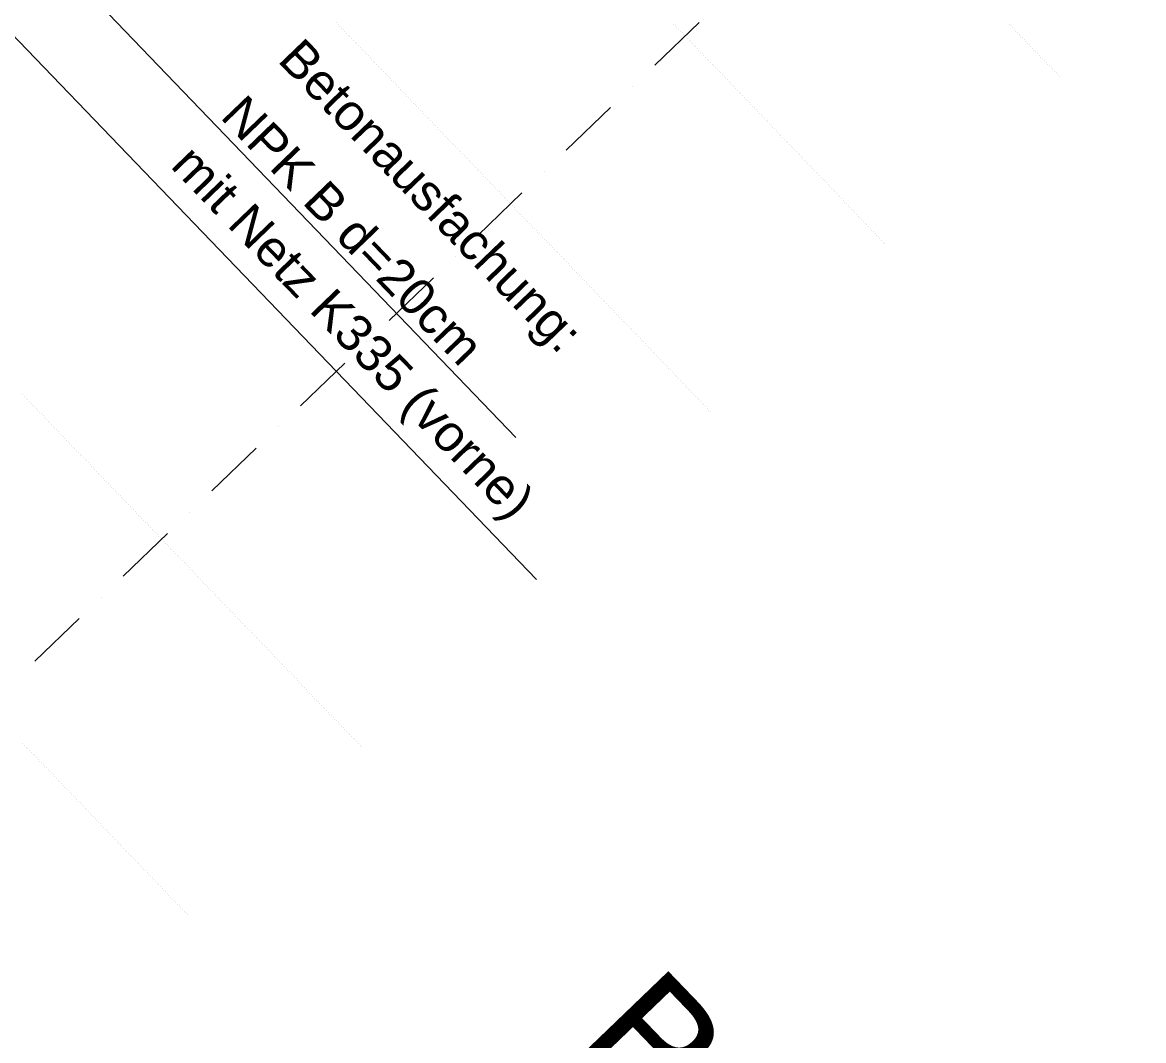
# Model space of a CAD drawing. Header units: metres. Extents: x 2687650.8 to 2687727.1, y 1234407.3 to 1234484.3.
# Drawn here: x 2687704.517 to 2687709.151, y 1234446.544 to 1234450.753 of the extents above; entities that cross this region are included whole.
import ezdxf

# ---------------------------------------------------------------- set-up
doc = ezdxf.new("R2010")
doc.units = ezdxf.units.M
doc.layers.add('PDF__Parzellengrenze', color=7, linetype='Continuous', true_color=0x7f7f7f)
for name, color, linetype in [('PDF_Ebene 2', 7, 'Continuous'), ('PDF_Text', 7, 'Continuous'), ('PDF_TITELBL_1', 7, 'Continuous')]:
    doc.layers.add(name, color=color, linetype=linetype)
doc.styles.add('PDF Arial', font='arial.ttf')

# ---------------------------------------------------------------- blocks, each defined once
blk = doc.blocks.new('A$C1c84ec86')
at = {"layer": 'PDF__Parzellengrenze', "lineweight": 18}
for points in [[(4108.31, 3868.91), (4108.31, 3894.31)], [(4108.31, 3856.21), (4108.31, 3856.21)], [(4108.31, 3818.11), (4108.31, 3843.51)], [(4108.31, 3805.41), (4108.31, 3805.41)], [(4108.31, 3767.31), (4108.31, 3792.71)], [(4108.31, 3754.61), (4108.31, 3754.61)], [(4108.31, 3716.51), (4108.31, 3741.91)], [(4108.31, 3703.81), (4108.31, 3703.81)], [(4108.31, 3665.71), (4108.31, 3691.11)], [(4108.31, 3653.01), (4108.31, 3653.01)], [(4108.31, 3614.91), (4108.31, 3640.31)], [(4108.31, 3602.21), (4108.31, 3602.21)], [(4108.31, 3564.11), (4108.31, 3589.51)], [(4108.31, 3551.41), (4108.31, 3551.41)], [(4108.31, 3513.31), (4108.31, 3538.71)]]:
    blk.add_lwpolyline(points, dxfattribs=at)
at = {"layer": 'PDF_Ebene 2', "lineweight": 20}
for points in [[(4197.64, 3986.18), (4197.64, 3986.18)], [(4198.48, 3986.18), (4198.48, 3986.18)], [(4199.54, 3986.18), (4199.54, 3986.18)], [(4200.6, 3986.18), (4200.6, 3986.18)], [(4201.66, 3986.18), (4201.66, 3986.18)], [(4202.5, 3986.18), (4202.5, 3986.18)], [(4203.56, 3986.18), (4203.56, 3986.18)], [(4204.62, 3986.18), (4204.62, 3986.18)], [(4205.47, 3986.18), (4205.47, 3986.18)], [(4206.53, 3986.18), (4206.53, 3986.18)], [(4207.58, 3986.18), (4207.58, 3986.18)], [(4208.64, 3986.18), (4208.64, 3986.18)], [(4209.49, 3986.18), (4209.49, 3986.18)], [(4210.55, 3986.18), (4210.55, 3986.18)], [(4211.61, 3986.18), (4211.61, 3986.18)], [(4212.45, 3986.18), (4212.45, 3986.18)], [(4213.51, 3986.18), (4213.51, 3986.18)], [(4214.57, 3986.18), (4214.57, 3986.18)], [(4215.63, 3986.18), (4215.63, 3986.18)], [(4216.47, 3986.18), (4216.47, 3986.18)], [(4217.53, 3986.18), (4217.53, 3986.18)], [(4218.59, 3986.18), (4218.59, 3986.18)], [(4219.65, 3986.18), (4219.65, 3986.18)], [(4220.5, 3986.18), (4220.5, 3986.18)], [(4221.55, 3986.18), (4221.55, 3986.18)], [(4222.61, 3986.18), (4222.61, 3986.18)], [(4223.46, 3986.18), (4223.46, 3986.18)], [(4224.52, 3986.18), (4224.52, 3986.18)], [(4225.58, 3986.18), (4225.58, 3986.18)], [(4226.63, 3986.18), (4226.63, 3986.18)], [(4227.48, 3986.18), (4227.48, 3986.18)], [(4101.54, 3886.27), (4101.54, 3886.27)], [(4102.6, 3886.27), (4102.6, 3886.27)], [(4103.44, 3886.27), (4103.44, 3886.27)], [(4104.5, 3886.27), (4104.5, 3886.27)], [(4105.56, 3886.27), (4105.56, 3886.27)], [(4106.62, 3886.27), (4106.62, 3886.27)], [(4107.46, 3886.27), (4107.46, 3886.27)], [(4108.52, 3886.27), (4108.52, 3886.27)], [(4109.58, 3886.27), (4109.58, 3886.27)], [(4110.64, 3886.27), (4110.64, 3886.27)], [(4111.49, 3886.27), (4111.49, 3886.27)], [(4112.54, 3886.27), (4112.54, 3886.27)], [(4113.6, 3886.27), (4113.6, 3886.27)], [(4114.45, 3886.27), (4114.45, 3886.27)], [(4115.51, 3886.27), (4115.51, 3886.27)], [(4116.57, 3886.27), (4116.57, 3886.27)], [(4117.62, 3886.27), (4117.62, 3886.27)], [(4118.47, 3886.27), (4118.47, 3886.27)], [(4119.53, 3886.27), (4119.53, 3886.27)], [(4120.59, 3886.27), (4120.59, 3886.27)], [(4121.65, 3886.27), (4121.65, 3886.27)], [(4122.49, 3886.27), (4122.49, 3886.27)], [(4123.55, 3886.27), (4123.55, 3886.27)], [(4124.61, 3886.27), (4124.61, 3886.27)], [(4125.46, 3886.27), (4125.46, 3886.27)], [(4126.51, 3886.27), (4126.51, 3886.27)], [(4127.57, 3886.27), (4127.57, 3886.27)], [(4128.63, 3886.27), (4128.63, 3886.27)], [(4129.48, 3886.27), (4129.48, 3886.27)], [(4130.54, 3886.27), (4130.54, 3886.27)], [(4131.59, 3886.27), (4131.59, 3886.27)], [(4132.44, 3886.27), (4132.44, 3886.27)], [(4133.5, 3886.27), (4133.5, 3886.27)], [(4134.56, 3886.27), (4134.56, 3886.27)], [(4135.62, 3886.27), (4135.62, 3886.27)], [(4136.46, 3886.27), (4136.46, 3886.27)], [(4137.52, 3886.27), (4137.52, 3886.27)], [(4138.58, 3886.27), (4138.58, 3886.27)], [(4139.64, 3886.27), (4139.64, 3886.27)], [(4140.48, 3886.27), (4140.48, 3886.27)], [(4141.54, 3886.27), (4141.54, 3886.27)], [(4142.6, 3886.27), (4142.6, 3886.27)], [(4143.45, 3886.27), (4143.45, 3886.27)], [(4144.51, 3886.27), (4144.51, 3886.27)], [(4145.56, 3886.27), (4145.56, 3886.27)], [(4146.62, 3886.27), (4146.62, 3886.27)], [(4147.47, 3886.27), (4147.47, 3886.27)], [(4148.53, 3886.27), (4148.53, 3886.27)], [(4149.59, 3886.27), (4149.59, 3886.27)], [(4150.64, 3886.27), (4150.64, 3886.27)], [(4151.49, 3886.27), (4151.49, 3886.27)], [(4152.55, 3886.27), (4152.55, 3886.27)], [(4153.61, 3886.27), (4153.61, 3886.27)], [(4154.45, 3886.27), (4154.45, 3886.27)], [(4155.51, 3886.27), (4155.51, 3886.27)], [(4156.57, 3886.27), (4156.57, 3886.27)], [(4157.63, 3886.27), (4157.63, 3886.27)], [(4158.48, 3886.27), (4158.48, 3886.27)], [(4159.54, 3886.27), (4159.54, 3886.27)], [(4160.59, 3886.27), (4160.59, 3886.27)], [(4161.65, 3886.27), (4161.65, 3886.27)], [(4162.5, 3886.27), (4162.5, 3886.27)], [(4163.56, 3886.27), (4163.56, 3886.27)], [(4164.62, 3886.27), (4164.62, 3886.27)], [(4165.46, 3886.27), (4165.46, 3886.27)], [(4166.52, 3886.27), (4166.52, 3886.27)], [(4167.58, 3886.27), (4167.58, 3886.27)], [(4168.64, 3886.27), (4168.64, 3886.27)], [(4169.48, 3886.27), (4169.48, 3886.27)], [(4170.54, 3886.27), (4170.54, 3886.27)], [(4171.6, 3886.27), (4171.6, 3886.27)], [(4172.45, 3886.27), (4172.45, 3886.27)], [(4173.51, 3886.27), (4173.51, 3886.27)], [(4174.56, 3886.27), (4174.56, 3886.27)], [(4175.62, 3886.27), (4175.62, 3886.27)], [(4176.47, 3886.27), (4176.47, 3886.27)], [(4177.53, 3886.27), (4177.53, 3886.27)], [(4178.59, 3886.27), (4178.59, 3886.27)], [(4179.64, 3886.27), (4179.64, 3886.27)], [(4180.49, 3886.27), (4180.49, 3886.27)], [(4181.55, 3886.27), (4181.55, 3886.27)], [(4182.61, 3886.27), (4182.61, 3886.27)], [(4183.45, 3886.27), (4183.45, 3886.27)], [(4184.51, 3886.27), (4184.51, 3886.27)], [(4185.57, 3886.27), (4185.57, 3886.27)], [(4186.63, 3886.27), (4186.63, 3886.27)], [(4187.48, 3886.27), (4187.48, 3886.27)], [(4188.53, 3886.27), (4188.53, 3886.27)], [(4189.59, 3886.27), (4189.59, 3886.27)], [(4190.65, 3886.27), (4190.65, 3886.27)], [(4191.5, 3886.27), (4191.5, 3886.27)], [(4192.56, 3886.27), (4192.56, 3886.27)], [(4193.61, 3886.27), (4193.61, 3886.27)], [(4194.46, 3886.27), (4194.46, 3886.27)], [(4195.52, 3886.27), (4195.52, 3886.27)], [(4196.58, 3886.27), (4196.58, 3886.27)], [(4197.64, 3886.27), (4197.64, 3886.27)], [(4198.48, 3886.27), (4198.48, 3886.27)], [(4199.54, 3886.27), (4199.54, 3886.27)], [(4200.6, 3886.27), (4200.6, 3886.27)], [(4201.66, 3886.27), (4201.66, 3886.27)], [(4202.5, 3886.27), (4202.5, 3886.27)], [(4203.56, 3886.27), (4203.56, 3886.27)], [(4204.62, 3886.27), (4204.62, 3886.27)], [(4205.47, 3886.27), (4205.47, 3886.27)], [(4206.53, 3886.27), (4206.53, 3886.27)], [(4207.58, 3886.27), (4207.58, 3886.27)], [(4208.64, 3886.27), (4208.64, 3886.27)], [(4209.49, 3886.27), (4209.49, 3886.27)], [(4210.55, 3886.27), (4210.55, 3886.27)], [(4211.61, 3886.27), (4211.61, 3886.27)], [(4212.45, 3886.27), (4212.45, 3886.27)], [(4213.51, 3886.27), (4213.51, 3886.27)], [(4214.57, 3886.27), (4214.57, 3886.27)], [(4215.63, 3886.27), (4215.63, 3886.27)], [(4216.47, 3886.27), (4216.47, 3886.27)], [(4217.53, 3886.27), (4217.53, 3886.27)], [(4218.59, 3886.27), (4218.59, 3886.27)], [(4219.65, 3886.27), (4219.65, 3886.27)], [(4220.5, 3886.27), (4220.5, 3886.27)], [(4221.55, 3886.27), (4221.55, 3886.27)], [(4222.61, 3886.27), (4222.61, 3886.27)], [(4223.46, 3886.27), (4223.46, 3886.27)], [(4224.52, 3886.27), (4224.52, 3886.27)], [(4225.58, 3886.27), (4225.58, 3886.27)], [(4226.63, 3886.27), (4226.63, 3886.27)], [(4227.48, 3886.27), (4227.48, 3886.27)], [(4004.59, 3786.15), (4004.59, 3786.15)], [(4005.44, 3786.15), (4005.44, 3786.15)], [(4006.5, 3786.15), (4006.5, 3786.15)], [(4007.56, 3786.15), (4007.56, 3786.15)], [(4008.61, 3786.15), (4008.61, 3786.15)], [(4009.46, 3786.15), (4009.46, 3786.15)], [(4010.52, 3786.15), (4010.52, 3786.15)], [(4011.58, 3786.15), (4011.58, 3786.15)], [(4012.42, 3786.15), (4012.42, 3786.15)], [(4013.48, 3786.15), (4013.48, 3786.15)], [(4014.54, 3786.15), (4014.54, 3786.15)], [(4015.6, 3786.15), (4015.6, 3786.15)], [(4016.45, 3786.15), (4016.45, 3786.15)], [(4017.5, 3786.15), (4017.5, 3786.15)], [(4018.56, 3786.15), (4018.56, 3786.15)], [(4019.62, 3786.15), (4019.62, 3786.15)], [(4020.47, 3786.15), (4020.47, 3786.15)], [(4021.53, 3786.15), (4021.53, 3786.15)], [(4022.58, 3786.15), (4022.58, 3786.15)], [(4023.43, 3786.15), (4023.43, 3786.15)], [(4024.49, 3786.15), (4024.49, 3786.15)], [(4025.55, 3786.15), (4025.55, 3786.15)], [(4026.61, 3786.15), (4026.61, 3786.15)], [(4027.45, 3786.15), (4027.45, 3786.15)], [(4028.51, 3786.15), (4028.51, 3786.15)], [(4029.57, 3786.15), (4029.57, 3786.15)], [(4030.63, 3786.15), (4030.63, 3786.15)], [(4031.47, 3786.15), (4031.47, 3786.15)], [(4032.53, 3786.15), (4032.53, 3786.15)], [(4033.59, 3786.15), (4033.59, 3786.15)], [(4034.44, 3786.15), (4034.44, 3786.15)], [(4035.5, 3786.15), (4035.5, 3786.15)], [(4036.55, 3786.15), (4036.55, 3786.15)], [(4037.61, 3786.15), (4037.61, 3786.15)], [(4038.46, 3786.15), (4038.46, 3786.15)], [(4039.52, 3786.15), (4039.52, 3786.15)], [(4040.58, 3786.15), (4040.58, 3786.15)], [(4041.63, 3786.15), (4041.63, 3786.15)], [(4042.48, 3786.15), (4042.48, 3786.15)], [(4043.54, 3786.15), (4043.54, 3786.15)], [(4044.6, 3786.15), (4044.6, 3786.15)], [(4045.44, 3786.15), (4045.44, 3786.15)], [(4046.5, 3786.15), (4046.5, 3786.15)], [(4047.56, 3786.15), (4047.56, 3786.15)], [(4048.62, 3786.15), (4048.62, 3786.15)], [(4049.47, 3786.15), (4049.47, 3786.15)], [(4050.52, 3786.15), (4050.52, 3786.15)], [(4051.58, 3786.15), (4051.58, 3786.15)], [(4052.43, 3786.15), (4052.43, 3786.15)], [(4053.49, 3786.15), (4053.49, 3786.15)], [(4054.55, 3786.15), (4054.55, 3786.15)], [(4055.6, 3786.15), (4055.6, 3786.15)], [(4056.45, 3786.15), (4056.45, 3786.15)], [(4057.51, 3786.15), (4057.51, 3786.15)], [(4058.57, 3786.15), (4058.57, 3786.15)], [(4059.63, 3786.15), (4059.63, 3786.15)], [(4060.47, 3786.15), (4060.47, 3786.15)], [(4061.53, 3786.15), (4061.53, 3786.15)], [(4062.59, 3786.15), (4062.59, 3786.15)], [(4063.44, 3786.15), (4063.44, 3786.15)], [(4064.5, 3786.15), (4064.5, 3786.15)], [(4065.55, 3786.15), (4065.55, 3786.15)], [(4066.61, 3786.15), (4066.61, 3786.15)], [(4067.46, 3786.15), (4067.46, 3786.15)], [(4068.52, 3786.15), (4068.52, 3786.15)], [(4069.58, 3786.15), (4069.58, 3786.15)], [(4070.63, 3786.15), (4070.63, 3786.15)], [(4071.48, 3786.15), (4071.48, 3786.15)], [(4072.54, 3786.15), (4072.54, 3786.15)], [(4073.6, 3786.15), (4073.6, 3786.15)], [(4074.44, 3786.15), (4074.44, 3786.15)], [(4075.5, 3786.15), (4075.5, 3786.15)], [(4076.56, 3786.15), (4076.56, 3786.15)], [(4077.62, 3786.15), (4077.62, 3786.15)], [(4078.47, 3786.15), (4078.47, 3786.15)], [(4079.52, 3786.15), (4079.52, 3786.15)], [(4080.58, 3786.15), (4080.58, 3786.15)], [(4081.64, 3786.15), (4081.64, 3786.15)], [(4082.49, 3786.15), (4082.49, 3786.15)], [(4083.55, 3786.15), (4083.55, 3786.15)], [(4084.6, 3786.15), (4084.6, 3786.15)], [(4085.45, 3786.15), (4085.45, 3786.15)], [(4086.51, 3786.15), (4086.51, 3786.15)], [(4087.57, 3786.15), (4087.57, 3786.15)], [(4088.63, 3786.15), (4088.63, 3786.15)], [(4089.47, 3786.15), (4089.47, 3786.15)], [(4090.53, 3786.15), (4090.53, 3786.15)], [(4091.59, 3786.15), (4091.59, 3786.15)], [(4092.44, 3786.15), (4092.44, 3786.15)], [(4093.49, 3786.15), (4093.49, 3786.15)], [(4094.55, 3786.15), (4094.55, 3786.15)], [(4095.61, 3786.15), (4095.61, 3786.15)], [(4096.46, 3786.15), (4096.46, 3786.15)], [(4097.52, 3786.15), (4097.52, 3786.15)], [(4098.57, 3786.15), (4098.57, 3786.15)], [(4099.63, 3786.15), (4099.63, 3786.15)], [(4100.48, 3786.15), (4100.48, 3786.15)], [(4101.54, 3786.15), (4101.54, 3786.15)], [(4102.6, 3786.15), (4102.6, 3786.15)], [(4103.44, 3786.15), (4103.44, 3786.15)], [(4104.5, 3786.15), (4104.5, 3786.15)], [(4105.56, 3786.15), (4105.56, 3786.15)], [(4106.62, 3786.15), (4106.62, 3786.15)], [(4107.46, 3786.15), (4107.46, 3786.15)], [(4108.52, 3786.15), (4108.52, 3786.15)], [(4109.58, 3786.15), (4109.58, 3786.15)], [(4110.64, 3786.15), (4110.64, 3786.15)], [(4111.49, 3786.15), (4111.49, 3786.15)], [(4112.54, 3786.15), (4112.54, 3786.15)], [(4113.6, 3786.15), (4113.6, 3786.15)], [(4114.45, 3786.15), (4114.45, 3786.15)], [(4115.51, 3786.15), (4115.51, 3786.15)], [(4116.57, 3786.15), (4116.57, 3786.15)], [(4117.62, 3786.15), (4117.62, 3786.15)], [(4118.47, 3786.15), (4118.47, 3786.15)], [(4119.53, 3786.15), (4119.53, 3786.15)], [(4120.59, 3786.15), (4120.59, 3786.15)], [(4121.65, 3786.15), (4121.65, 3786.15)], [(4122.49, 3786.15), (4122.49, 3786.15)], [(4123.55, 3786.15), (4123.55, 3786.15)], [(4124.61, 3786.15), (4124.61, 3786.15)], [(4125.46, 3786.15), (4125.46, 3786.15)], [(4126.51, 3786.15), (4126.51, 3786.15)], [(4127.57, 3786.15), (4127.57, 3786.15)], [(4128.63, 3786.15), (4128.63, 3786.15)], [(4129.48, 3786.15), (4129.48, 3786.15)], [(4130.54, 3786.15), (4130.54, 3786.15)], [(4131.59, 3786.15), (4131.59, 3786.15)], [(4132.44, 3786.15), (4132.44, 3786.15)], [(4133.5, 3786.15), (4133.5, 3786.15)], [(4134.56, 3786.15), (4134.56, 3786.15)], [(4135.62, 3786.15), (4135.62, 3786.15)], [(4136.46, 3786.15), (4136.46, 3786.15)], [(4137.52, 3786.15), (4137.52, 3786.15)], [(4138.58, 3786.15), (4138.58, 3786.15)], [(4139.64, 3786.15), (4139.64, 3786.15)], [(4140.48, 3786.15), (4140.48, 3786.15)], [(4141.54, 3786.15), (4141.54, 3786.15)], [(4142.6, 3786.15), (4142.6, 3786.15)], [(4143.45, 3786.15), (4143.45, 3786.15)], [(4144.51, 3786.15), (4144.51, 3786.15)], [(4145.56, 3786.15), (4145.56, 3786.15)], [(4146.62, 3786.15), (4146.62, 3786.15)], [(4147.47, 3786.15), (4147.47, 3786.15)], [(4148.53, 3786.15), (4148.53, 3786.15)], [(4149.59, 3786.15), (4149.59, 3786.15)], [(4150.64, 3786.15), (4150.64, 3786.15)], [(4151.49, 3786.15), (4151.49, 3786.15)], [(4152.55, 3786.15), (4152.55, 3786.15)], [(4153.61, 3786.15), (4153.61, 3786.15)], [(4154.45, 3786.15), (4154.45, 3786.15)], [(4155.51, 3786.15), (4155.51, 3786.15)], [(4156.57, 3786.15), (4156.57, 3786.15)], [(4157.63, 3786.15), (4157.63, 3786.15)], [(4158.48, 3786.15), (4158.48, 3786.15)], [(4159.54, 3786.15), (4159.54, 3786.15)], [(4160.59, 3786.15), (4160.59, 3786.15)], [(4161.65, 3786.15), (4161.65, 3786.15)], [(4162.5, 3786.15), (4162.5, 3786.15)], [(4163.56, 3786.15), (4163.56, 3786.15)], [(4164.62, 3786.15), (4164.62, 3786.15)], [(4165.46, 3786.15), (4165.46, 3786.15)], [(4166.52, 3786.15), (4166.52, 3786.15)], [(4167.58, 3786.15), (4167.58, 3786.15)], [(4168.64, 3786.15), (4168.64, 3786.15)], [(4169.48, 3786.15), (4169.48, 3786.15)], [(4170.54, 3786.15), (4170.54, 3786.15)], [(4171.6, 3786.15), (4171.6, 3786.15)], [(4172.45, 3786.15), (4172.45, 3786.15)], [(4173.51, 3786.15), (4173.51, 3786.15)], [(4174.56, 3786.15), (4174.56, 3786.15)], [(4175.62, 3786.15), (4175.62, 3786.15)], [(4176.47, 3786.15), (4176.47, 3786.15)], [(4177.53, 3786.15), (4177.53, 3786.15)], [(4178.59, 3786.15), (4178.59, 3786.15)], [(4179.64, 3786.15), (4179.64, 3786.15)], [(4180.49, 3786.15), (4180.49, 3786.15)], [(4181.55, 3786.15), (4181.55, 3786.15)], [(4182.61, 3786.15), (4182.61, 3786.15)], [(4183.45, 3786.15), (4183.45, 3786.15)], [(4184.51, 3786.15), (4184.51, 3786.15)], [(4185.57, 3786.15), (4185.57, 3786.15)], [(4186.63, 3786.15), (4186.63, 3786.15)], [(4187.48, 3786.15), (4187.48, 3786.15)], [(4188.53, 3786.15), (4188.53, 3786.15)], [(4189.59, 3786.15), (4189.59, 3786.15)], [(4190.65, 3786.15), (4190.65, 3786.15)], [(4191.5, 3786.15), (4191.5, 3786.15)], [(4192.56, 3786.15), (4192.56, 3786.15)], [(4193.61, 3786.15), (4193.61, 3786.15)], [(4194.46, 3786.15), (4194.46, 3786.15)], [(4195.52, 3786.15), (4195.52, 3786.15)], [(4196.58, 3786.15), (4196.58, 3786.15)], [(4197.64, 3786.15), (4197.64, 3786.15)], [(4198.48, 3786.15), (4198.48, 3786.15)], [(4199.54, 3786.15), (4199.54, 3786.15)], [(4200.6, 3786.15), (4200.6, 3786.15)], [(4201.66, 3786.15), (4201.66, 3786.15)], [(4202.5, 3786.15), (4202.5, 3786.15)], [(4203.56, 3786.15), (4203.56, 3786.15)], [(4204.62, 3786.15), (4204.62, 3786.15)], [(4205.47, 3786.15), (4205.47, 3786.15)], [(4206.53, 3786.15), (4206.53, 3786.15)], [(4207.58, 3786.15), (4207.58, 3786.15)], [(4208.64, 3786.15), (4208.64, 3786.15)], [(4209.49, 3786.15), (4209.49, 3786.15)], [(4210.55, 3786.15), (4210.55, 3786.15)], [(4211.61, 3786.15), (4211.61, 3786.15)], [(4212.45, 3786.15), (4212.45, 3786.15)], [(4213.51, 3786.15), (4213.51, 3786.15)], [(4214.57, 3786.15), (4214.57, 3786.15)], [(4215.63, 3786.15), (4215.63, 3786.15)], [(4216.47, 3786.15), (4216.47, 3786.15)], [(4217.53, 3786.15), (4217.53, 3786.15)], [(4218.59, 3786.15), (4218.59, 3786.15)], [(4219.65, 3786.15), (4219.65, 3786.15)], [(4220.5, 3786.15), (4220.5, 3786.15)], [(4221.55, 3786.15), (4221.55, 3786.15)], [(4222.61, 3786.15), (4222.61, 3786.15)], [(4223.46, 3786.15), (4223.46, 3786.15)], [(4224.52, 3786.15), (4224.52, 3786.15)], [(4225.58, 3786.15), (4225.58, 3786.15)], [(4226.63, 3786.15), (4226.63, 3786.15)], [(4227.48, 3786.15), (4227.48, 3786.15)], [(3122.56, 3686.24), (4227.69, 3686.24)], [(4025.55, 3586.12), (4025.55, 3586.12)], [(4026.61, 3586.12), (4026.61, 3586.12)], [(4027.45, 3586.12), (4027.45, 3586.12)], [(4028.51, 3586.12), (4028.51, 3586.12)], [(4029.57, 3586.12), (4029.57, 3586.12)], [(4030.63, 3586.12), (4030.63, 3586.12)], [(4031.47, 3586.12), (4031.47, 3586.12)], [(4032.53, 3586.12), (4032.53, 3586.12)], [(4033.59, 3586.12), (4033.59, 3586.12)], [(4034.44, 3586.12), (4034.44, 3586.12)], [(4035.5, 3586.12), (4035.5, 3586.12)], [(4036.55, 3586.12), (4036.55, 3586.12)], [(4037.61, 3586.12), (4037.61, 3586.12)], [(4038.46, 3586.12), (4038.46, 3586.12)], [(4039.52, 3586.12), (4039.52, 3586.12)], [(4040.58, 3586.12), (4040.58, 3586.12)], [(4041.63, 3586.12), (4041.63, 3586.12)], [(4042.48, 3586.12), (4042.48, 3586.12)], [(4043.54, 3586.12), (4043.54, 3586.12)], [(4044.6, 3586.12), (4044.6, 3586.12)], [(4045.44, 3586.12), (4045.44, 3586.12)], [(4046.5, 3586.12), (4046.5, 3586.12)], [(4047.56, 3586.12), (4047.56, 3586.12)], [(4048.62, 3586.12), (4048.62, 3586.12)], [(4049.47, 3586.12), (4049.47, 3586.12)], [(4050.52, 3586.12), (4050.52, 3586.12)], [(4051.58, 3586.12), (4051.58, 3586.12)], [(4052.43, 3586.12), (4052.43, 3586.12)], [(4053.49, 3586.12), (4053.49, 3586.12)], [(4054.55, 3586.12), (4054.55, 3586.12)], [(4055.6, 3586.12), (4055.6, 3586.12)], [(4056.45, 3586.12), (4056.45, 3586.12)], [(4057.51, 3586.12), (4057.51, 3586.12)], [(4058.57, 3586.12), (4058.57, 3586.12)], [(4059.63, 3586.12), (4059.63, 3586.12)], [(4060.47, 3586.12), (4060.47, 3586.12)], [(4061.53, 3586.12), (4061.53, 3586.12)], [(4062.59, 3586.12), (4062.59, 3586.12)], [(4063.44, 3586.12), (4063.44, 3586.12)], [(4064.5, 3586.12), (4064.5, 3586.12)], [(4065.55, 3586.12), (4065.55, 3586.12)], [(4066.61, 3586.12), (4066.61, 3586.12)], [(4067.46, 3586.12), (4067.46, 3586.12)], [(4068.52, 3586.12), (4068.52, 3586.12)], [(4069.58, 3586.12), (4069.58, 3586.12)], [(4070.63, 3586.12), (4070.63, 3586.12)], [(4071.48, 3586.12), (4071.48, 3586.12)], [(4072.54, 3586.12), (4072.54, 3586.12)], [(4073.6, 3586.12), (4073.6, 3586.12)], [(4074.44, 3586.12), (4074.44, 3586.12)], [(4075.5, 3586.12), (4075.5, 3586.12)], [(4076.56, 3586.12), (4076.56, 3586.12)], [(4077.62, 3586.12), (4077.62, 3586.12)], [(4078.47, 3586.12), (4078.47, 3586.12)], [(4079.52, 3586.12), (4079.52, 3586.12)], [(4080.58, 3586.12), (4080.58, 3586.12)], [(4081.64, 3586.12), (4081.64, 3586.12)], [(4082.49, 3586.12), (4082.49, 3586.12)], [(4083.55, 3586.12), (4083.55, 3586.12)], [(4084.6, 3586.12), (4084.6, 3586.12)], [(4085.45, 3586.12), (4085.45, 3586.12)], [(4086.51, 3586.12), (4086.51, 3586.12)], [(4087.57, 3586.12), (4087.57, 3586.12)], [(4088.63, 3586.12), (4088.63, 3586.12)], [(4089.47, 3586.12), (4089.47, 3586.12)], [(4090.53, 3586.12), (4090.53, 3586.12)], [(4091.59, 3586.12), (4091.59, 3586.12)], [(4092.44, 3586.12), (4092.44, 3586.12)], [(4093.49, 3586.12), (4093.49, 3586.12)], [(4094.55, 3586.12), (4094.55, 3586.12)], [(4095.61, 3586.12), (4095.61, 3586.12)], [(4096.46, 3586.12), (4096.46, 3586.12)], [(4097.52, 3586.12), (4097.52, 3586.12)], [(4098.57, 3586.12), (4098.57, 3586.12)], [(4099.63, 3586.12), (4099.63, 3586.12)], [(4100.48, 3586.12), (4100.48, 3586.12)], [(4101.54, 3586.12), (4101.54, 3586.12)], [(4102.6, 3586.12), (4102.6, 3586.12)], [(4103.44, 3586.12), (4103.44, 3586.12)], [(4104.5, 3586.12), (4104.5, 3586.12)], [(4105.56, 3586.12), (4105.56, 3586.12)], [(4106.62, 3586.12), (4106.62, 3586.12)], [(4107.46, 3586.12), (4107.46, 3586.12)], [(4108.52, 3586.12), (4108.52, 3586.12)], [(4109.58, 3586.12), (4109.58, 3586.12)], [(4110.64, 3586.12), (4110.64, 3586.12)], [(4111.49, 3586.12), (4111.49, 3586.12)], [(4112.54, 3586.12), (4112.54, 3586.12)], [(4113.6, 3586.12), (4113.6, 3586.12)], [(4114.45, 3586.12), (4114.45, 3586.12)], [(4115.51, 3586.12), (4115.51, 3586.12)], [(4116.57, 3586.12), (4116.57, 3586.12)], [(4117.62, 3586.12), (4117.62, 3586.12)], [(4118.47, 3586.12), (4118.47, 3586.12)], [(4119.53, 3586.12), (4119.53, 3586.12)], [(4120.59, 3586.12), (4120.59, 3586.12)], [(4121.65, 3586.12), (4121.65, 3586.12)], [(4122.49, 3586.12), (4122.49, 3586.12)], [(4123.55, 3586.12), (4123.55, 3586.12)], [(4124.61, 3586.12), (4124.61, 3586.12)], [(4125.46, 3586.12), (4125.46, 3586.12)], [(4126.51, 3586.12), (4126.51, 3586.12)], [(4127.57, 3586.12), (4127.57, 3586.12)], [(4128.63, 3586.12), (4128.63, 3586.12)], [(4129.48, 3586.12), (4129.48, 3586.12)], [(4130.54, 3586.12), (4130.54, 3586.12)], [(4131.59, 3586.12), (4131.59, 3586.12)], [(4132.44, 3586.12), (4132.44, 3586.12)], [(4133.5, 3586.12), (4133.5, 3586.12)], [(4134.56, 3586.12), (4134.56, 3586.12)], [(4135.62, 3586.12), (4135.62, 3586.12)], [(4136.46, 3586.12), (4136.46, 3586.12)], [(4137.52, 3586.12), (4137.52, 3586.12)], [(4138.58, 3586.12), (4138.58, 3586.12)], [(4139.64, 3586.12), (4139.64, 3586.12)], [(4140.48, 3586.12), (4140.48, 3586.12)], [(4141.54, 3586.12), (4141.54, 3586.12)], [(4142.6, 3586.12), (4142.6, 3586.12)], [(4143.45, 3586.12), (4143.45, 3586.12)], [(4144.51, 3586.12), (4144.51, 3586.12)], [(4145.56, 3586.12), (4145.56, 3586.12)], [(4146.62, 3586.12), (4146.62, 3586.12)], [(4147.47, 3586.12), (4147.47, 3586.12)], [(4148.53, 3586.12), (4148.53, 3586.12)], [(4149.59, 3586.12), (4149.59, 3586.12)], [(4150.64, 3586.12), (4150.64, 3586.12)], [(4151.49, 3586.12), (4151.49, 3586.12)], [(4152.55, 3586.12), (4152.55, 3586.12)], [(4153.61, 3586.12), (4153.61, 3586.12)], [(4154.45, 3586.12), (4154.45, 3586.12)], [(4155.51, 3586.12), (4155.51, 3586.12)], [(4156.57, 3586.12), (4156.57, 3586.12)], [(4157.63, 3586.12), (4157.63, 3586.12)], [(4158.48, 3586.12), (4158.48, 3586.12)], [(4159.54, 3586.12), (4159.54, 3586.12)], [(4160.59, 3586.12), (4160.59, 3586.12)], [(4161.65, 3586.12), (4161.65, 3586.12)], [(4162.5, 3586.12), (4162.5, 3586.12)], [(4163.56, 3586.12), (4163.56, 3586.12)], [(4164.62, 3586.12), (4164.62, 3586.12)], [(4165.46, 3586.12), (4165.46, 3586.12)], [(4166.52, 3586.12), (4166.52, 3586.12)], [(4167.58, 3586.12), (4167.58, 3586.12)], [(4168.64, 3586.12), (4168.64, 3586.12)], [(4169.48, 3586.12), (4169.48, 3586.12)], [(4170.54, 3586.12), (4170.54, 3586.12)], [(4171.6, 3586.12), (4171.6, 3586.12)], [(4172.45, 3586.12), (4172.45, 3586.12)], [(4173.51, 3586.12), (4173.51, 3586.12)], [(4174.56, 3586.12), (4174.56, 3586.12)], [(4175.62, 3586.12), (4175.62, 3586.12)], [(4176.47, 3586.12), (4176.47, 3586.12)], [(4177.53, 3586.12), (4177.53, 3586.12)], [(4178.59, 3586.12), (4178.59, 3586.12)], [(4179.64, 3586.12), (4179.64, 3586.12)], [(4180.49, 3586.12), (4180.49, 3586.12)], [(4181.55, 3586.12), (4181.55, 3586.12)], [(4182.61, 3586.12), (4182.61, 3586.12)], [(4183.45, 3586.12), (4183.45, 3586.12)], [(4184.51, 3586.12), (4184.51, 3586.12)], [(4185.57, 3586.12), (4185.57, 3586.12)], [(4186.63, 3586.12), (4186.63, 3586.12)], [(4187.48, 3586.12), (4187.48, 3586.12)], [(4188.53, 3586.12), (4188.53, 3586.12)], [(4189.59, 3586.12), (4189.59, 3586.12)], [(4190.65, 3586.12), (4190.65, 3586.12)], [(4191.5, 3586.12), (4191.5, 3586.12)], [(4192.56, 3586.12), (4192.56, 3586.12)], [(4193.61, 3586.12), (4193.61, 3586.12)], [(4194.46, 3586.12), (4194.46, 3586.12)], [(4195.52, 3586.12), (4195.52, 3586.12)], [(4196.58, 3586.12), (4196.58, 3586.12)], [(4197.64, 3586.12), (4197.64, 3586.12)], [(4198.48, 3586.12), (4198.48, 3586.12)], [(4199.54, 3586.12), (4199.54, 3586.12)], [(4200.6, 3586.12), (4200.6, 3586.12)], [(4201.66, 3586.12), (4201.66, 3586.12)], [(4202.5, 3586.12), (4202.5, 3586.12)], [(4203.56, 3586.12), (4203.56, 3586.12)], [(4204.62, 3586.12), (4204.62, 3586.12)], [(4205.47, 3586.12), (4205.47, 3586.12)], [(4206.53, 3586.12), (4206.53, 3586.12)], [(4207.58, 3586.12), (4207.58, 3586.12)], [(4208.64, 3586.12), (4208.64, 3586.12)], [(4209.49, 3586.12), (4209.49, 3586.12)], [(4210.55, 3586.12), (4210.55, 3586.12)], [(4211.61, 3586.12), (4211.61, 3586.12)], [(4212.45, 3586.12), (4212.45, 3586.12)], [(4213.51, 3586.12), (4213.51, 3586.12)], [(4214.57, 3586.12), (4214.57, 3586.12)], [(4215.63, 3586.12), (4215.63, 3586.12)], [(4216.47, 3586.12), (4216.47, 3586.12)], [(4217.53, 3586.12), (4217.53, 3586.12)], [(4218.59, 3586.12), (4218.59, 3586.12)], [(4219.65, 3586.12), (4219.65, 3586.12)], [(4220.5, 3586.12), (4220.5, 3586.12)], [(4221.55, 3586.12), (4221.55, 3586.12)], [(4222.61, 3586.12), (4222.61, 3586.12)], [(4223.46, 3586.12), (4223.46, 3586.12)], [(4224.52, 3586.12), (4224.52, 3586.12)], [(4225.58, 3586.12), (4225.58, 3586.12)], [(4226.63, 3586.12), (4226.63, 3586.12)], [(4227.48, 3586.12), (4227.48, 3586.12)], [(4129.48, 3486.21), (4129.48, 3486.21)], [(4130.54, 3486.21), (4130.54, 3486.21)], [(4131.59, 3486.21), (4131.59, 3486.21)], [(4132.44, 3486.21), (4132.44, 3486.21)], [(4133.5, 3486.21), (4133.5, 3486.21)], [(4134.56, 3486.21), (4134.56, 3486.21)], [(4135.62, 3486.21), (4135.62, 3486.21)], [(4136.46, 3486.21), (4136.46, 3486.21)], [(4137.52, 3486.21), (4137.52, 3486.21)], [(4138.58, 3486.21), (4138.58, 3486.21)], [(4139.64, 3486.21), (4139.64, 3486.21)], [(4140.48, 3486.21), (4140.48, 3486.21)], [(4141.54, 3486.21), (4141.54, 3486.21)], [(4142.6, 3486.21), (4142.6, 3486.21)], [(4143.45, 3486.21), (4143.45, 3486.21)], [(4144.51, 3486.21), (4144.51, 3486.21)], [(4145.56, 3486.21), (4145.56, 3486.21)], [(4146.62, 3486.21), (4146.62, 3486.21)], [(4147.47, 3486.21), (4147.47, 3486.21)], [(4148.53, 3486.21), (4148.53, 3486.21)], [(4149.59, 3486.21), (4149.59, 3486.21)], [(4150.64, 3486.21), (4150.64, 3486.21)], [(4151.49, 3486.21), (4151.49, 3486.21)], [(4152.55, 3486.21), (4152.55, 3486.21)], [(4153.61, 3486.21), (4153.61, 3486.21)], [(4154.45, 3486.21), (4154.45, 3486.21)], [(4155.51, 3486.21), (4155.51, 3486.21)], [(4156.57, 3486.21), (4156.57, 3486.21)], [(4157.63, 3486.21), (4157.63, 3486.21)], [(4158.48, 3486.21), (4158.48, 3486.21)], [(4159.54, 3486.21), (4159.54, 3486.21)], [(4160.59, 3486.21), (4160.59, 3486.21)], [(4161.65, 3486.21), (4161.65, 3486.21)], [(4162.5, 3486.21), (4162.5, 3486.21)], [(4163.56, 3486.21), (4163.56, 3486.21)], [(4164.62, 3486.21), (4164.62, 3486.21)], [(4165.46, 3486.21), (4165.46, 3486.21)], [(4166.52, 3486.21), (4166.52, 3486.21)], [(4167.58, 3486.21), (4167.58, 3486.21)], [(4168.64, 3486.21), (4168.64, 3486.21)], [(4169.48, 3486.21), (4169.48, 3486.21)], [(4170.54, 3486.21), (4170.54, 3486.21)], [(4171.6, 3486.21), (4171.6, 3486.21)], [(4172.45, 3486.21), (4172.45, 3486.21)], [(4173.51, 3486.21), (4173.51, 3486.21)], [(4174.56, 3486.21), (4174.56, 3486.21)], [(4175.62, 3486.21), (4175.62, 3486.21)], [(4176.47, 3486.21), (4176.47, 3486.21)], [(4177.53, 3486.21), (4177.53, 3486.21)], [(4178.59, 3486.21), (4178.59, 3486.21)], [(4179.64, 3486.21), (4179.64, 3486.21)], [(4180.49, 3486.21), (4180.49, 3486.21)], [(4181.55, 3486.21), (4181.55, 3486.21)], [(4182.61, 3486.21), (4182.61, 3486.21)], [(4183.45, 3486.21), (4183.45, 3486.21)], [(4184.51, 3486.21), (4184.51, 3486.21)], [(4185.57, 3486.21), (4185.57, 3486.21)], [(4186.63, 3486.21), (4186.63, 3486.21)], [(4187.48, 3486.21), (4187.48, 3486.21)], [(4188.53, 3486.21), (4188.53, 3486.21)], [(4189.59, 3486.21), (4189.59, 3486.21)], [(4190.65, 3486.21), (4190.65, 3486.21)], [(4191.5, 3486.21), (4191.5, 3486.21)], [(4192.56, 3486.21), (4192.56, 3486.21)], [(4193.61, 3486.21), (4193.61, 3486.21)], [(4194.46, 3486.21), (4194.46, 3486.21)], [(4195.52, 3486.21), (4195.52, 3486.21)], [(4196.58, 3486.21), (4196.58, 3486.21)], [(4197.64, 3486.21), (4197.64, 3486.21)], [(4198.48, 3486.21), (4198.48, 3486.21)], [(4199.54, 3486.21), (4199.54, 3486.21)], [(4200.6, 3486.21), (4200.6, 3486.21)], [(4201.66, 3486.21), (4201.66, 3486.21)], [(4202.5, 3486.21), (4202.5, 3486.21)], [(4203.56, 3486.21), (4203.56, 3486.21)], [(4204.62, 3486.21), (4204.62, 3486.21)], [(4205.47, 3486.21), (4205.47, 3486.21)], [(4206.53, 3486.21), (4206.53, 3486.21)], [(4207.58, 3486.21), (4207.58, 3486.21)], [(4208.64, 3486.21), (4208.64, 3486.21)], [(4209.49, 3486.21), (4209.49, 3486.21)], [(4210.55, 3486.21), (4210.55, 3486.21)], [(4211.61, 3486.21), (4211.61, 3486.21)], [(4212.45, 3486.21), (4212.45, 3486.21)], [(4213.51, 3486.21), (4213.51, 3486.21)], [(4214.57, 3486.21), (4214.57, 3486.21)], [(4215.63, 3486.21), (4215.63, 3486.21)], [(4216.47, 3486.21), (4216.47, 3486.21)], [(4217.53, 3486.21), (4217.53, 3486.21)], [(4218.59, 3486.21), (4218.59, 3486.21)], [(4219.65, 3486.21), (4219.65, 3486.21)], [(4220.5, 3486.21), (4220.5, 3486.21)], [(4221.55, 3486.21), (4221.55, 3486.21)], [(4222.61, 3486.21), (4222.61, 3486.21)], [(4223.46, 3486.21), (4223.46, 3486.21)], [(4224.52, 3486.21), (4224.52, 3486.21)], [(4225.58, 3486.21), (4225.58, 3486.21)], [(4226.63, 3486.21), (4226.63, 3486.21)], [(4227.48, 3486.21), (4227.48, 3486.21)]]:
    blk.add_lwpolyline(points, dxfattribs=at)
at = {"layer": 'PDF_TITELBL_1', "lineweight": 18}
blk.add_lwpolyline([(3861.93, 3720.74), (4179.43, 3720.74)], dxfattribs=at)
at = {"layer": 'PDF_Text', "attachment_point": 7, "style": 'PDF Arial'}
for s, insert, char_height in [('Betonausfachung:', (3998.67, 3752.88), 15.0028), ('NPK B d=20cm', (3999.09, 3723.88), 15.0028), ('mit Netz K335 (vorne)', (3999.51, 3690.65), 15.0028), ('Bodenaufbau 1:20', (4376.5, 3562.57), 50.0002)]:
    blk.add_mtext(s, dxfattribs=dict(at, insert=insert, char_height=char_height))

msp = doc.modelspace()

# ---------------------------------------------------------------- block references
at = {"xscale": 0.01, "yscale": 0.01, "zscale": 0.01, "rotation": 313.8734409291175}
msp.add_blockref('A$C1c84ec86', (2687650.7677, 1234453.3784), dxfattribs=at)

doc.saveas('drawing.dxf')
